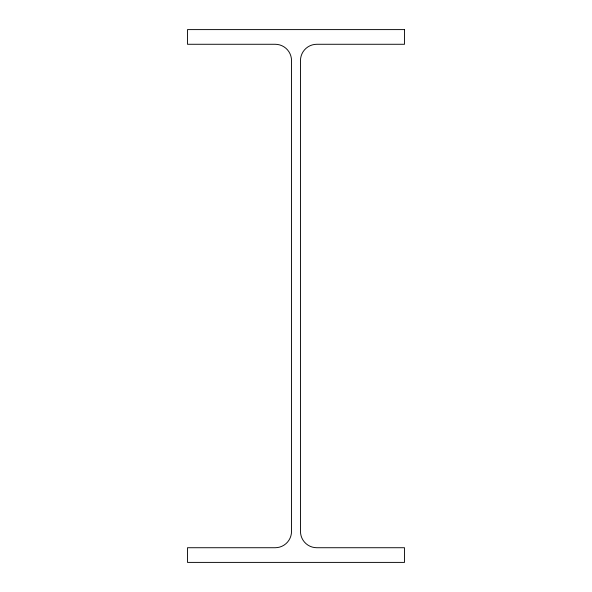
<?xml version="1.0" encoding="UTF-8"?>
<svg xmlns="http://www.w3.org/2000/svg" width="592" height="592" viewBox="0 0 592 592"><rect width="100%" height="100%" fill="white"/><g stroke="black" fill="none" stroke-linecap="round" stroke-linejoin="round"><path stroke-width="0.89" d="M404.506 29.6L187.494 29.6L187.494 44.274L275.199 44.274A16.324 16.324 0 0 1 291.523 60.599L291.523 531.401A16.324 16.324 0 0 1 275.199 547.726L187.494 547.726L187.494 562.4L404.506 562.4L404.506 547.726L316.801 547.726A16.324 16.324 0 0 1 300.477 531.401L300.477 60.599A16.324 16.324 0 0 1 316.801 44.274L404.506 44.274L404.506 29.6"/></g></svg>
